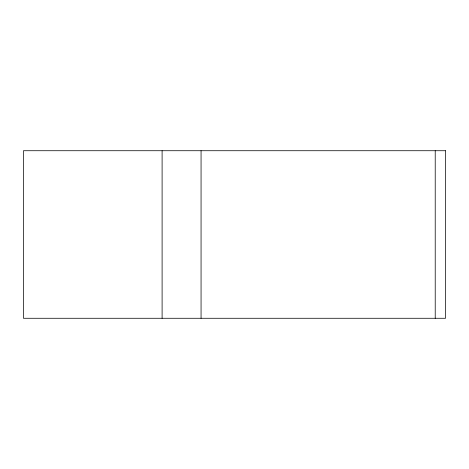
<?xml version="1.0" encoding="UTF-8"?>
<svg xmlns="http://www.w3.org/2000/svg" width="469" height="469" viewBox="0 0 469 469"><rect width="100%" height="100%" fill="white"/><g stroke="black" fill="none" stroke-linecap="round" stroke-linejoin="round"><path stroke-width="0.7" d="M435.22 150.725L435.22 318.275M201.06 150.725L201.06 318.275M162.104 150.725L162.104 318.275M445.55 150.725L23.45 150.725L23.45 318.275L445.55 318.275L445.55 150.725"/></g></svg>
